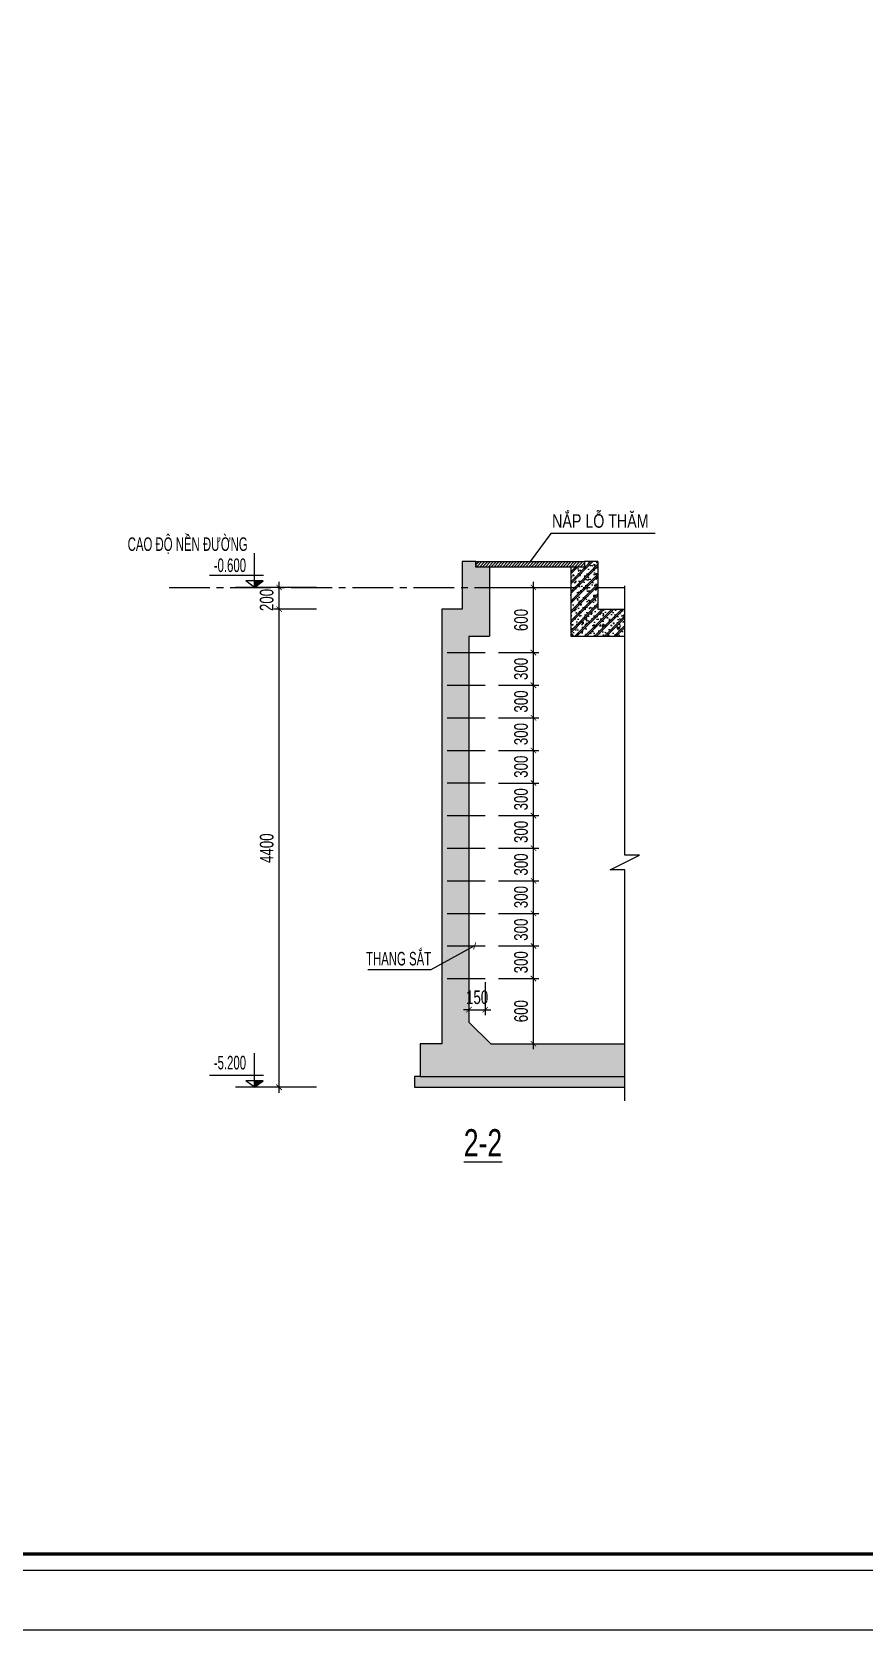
# Model space of a CAD drawing. Header units: millimetres. Extents: x -743195 to -406795, y -426565 to -367165.
# Drawn here: x -615119 to -599798, y -426565 to -397150 of the extents above; entities that cross this region are included whole.
import ezdxf
from ezdxf.enums import TextEntityAlignment as Align

# ---------------------------------------------------------------- set-up
doc = ezdxf.new("R2010")
doc.units = ezdxf.units.MM
doc.header["$LTSCALE"] = 1000
doc.header["$MEASUREMENT"] = 0
doc.linetypes.add('CENTER2', pattern=[1.125, 0.75, -0.125, 0.125, -0.125])
for name, color, linetype in [('CDC-KHUNGTEN', 7, 'Continuous'), ('CDC.01.AXIS', 160, 'CENTER2'), ('CDC.02.DIM', 1, 'Continuous'), ('CDC.03.BORDER', 3, 'Continuous'), ('CDC.06.TEXT', 2, 'Continuous'), ('CDC.10.HATCH', 251, 'Continuous'), ('CDC.16.BIGTEXT', 6, 'Continuous'), ('CHI', 1, 'Continuous'), ('DIM', 1, 'Continuous'), ('KCS_CHI', 1, 'Continuous'), ('KCS_HATCH', 8, 'Continuous'), ('STEEL', 4, 'Continuous')]:
    doc.layers.add(name, color=color, linetype=linetype)
doc.styles.add('ARIAL', font='arial.ttf', dxfattribs={"width": 0.7})
doc.styles.add('KCS_SMTEXT', font='arial.ttf', dxfattribs={"width": 0.7})
doc.dimstyles.new('1.50 HHT', dxfattribs={"dimscale": 100, "dimtxt": 2.5, "dimasz": 1, "dimexe": 1, "dimexo": 0, "dimgap": 1, "dimtad": 1, "dimdec": 0, "dimlfac": 0.5, "dimdsep": 46, "dimtxsty": 'ARIAL', "dimblk": 'ARCHTICK', "dimcen": 1, "dimdle": 1, "dimclrd": 1, "dimclre": 1, "dimclrt": 2, "dimadec": 0, "dimazin": 0, "dimtfac": 0.00072, "dimtdec": 0, "dimtix": 1, "dimtmove": 2, "dimatfit": 3, "dimldrblk": 'ARCHTICK', "dimfxl": 7, "dimtolj": 1, "dimarcsym": 1})

# ---------------------------------------------------------------- blocks, each defined once
blk = doc.blocks.new('KHUNG A1')
at = {"layer": 'CDC-KHUNGTEN', "color": 8}
blk.add_lwpolyline([(10368.18, 709.17), (10447.22, 709.17), (10447.22, 1281.17), (9647.22, 1281.17), (9647.22, 709.17), (10368.18, 709.17)], dxfattribs=at)
at = {"layer": 'CDC-KHUNGTEN', "color": 255, "lineweight": 60}
blk.add_lwpolyline([(10366.22, 712.17), (10366.22, 1278.17), (9650.22, 1278.17), (9650.22, 712.17), (10366.22, 712.17)], close=True, dxfattribs=at)
at = {"layer": 'Defpoints', "color": 1, "ltscale": 0.2}
blk.add_lwpolyline([(9617.22, 698.17), (9617.22, 1292.17), (10458.22, 1292.17), (10458.22, 698.17), (9617.22, 698.17)], close=True, dxfattribs=at)
blk = doc.blocks.new('CAODO')
at = {"layer": 'KCS_HATCH'}
blk.add_hatch(color=256, dxfattribs=at).paths.add_polyline_path([(-3269.7, 14651), (-3309.7, 14651), (-3269.7, 14621)])
at = {"layer": 'CHI'}
for q in [(-3309.7, 14651), (-3229.7, 14651)]:
    blk.add_line((-3269.7, 14621), q, dxfattribs=at)
at = {"layer": 'DIM'}
for p, q in [((-3309.7, 14651), (-3229.7, 14651)), ((-3269.7, 14621), (-3269.7, 14651)), ((-3357.2, 14621), (-3182.2, 14621))]:
    blk.add_line(p, q, dxfattribs=at)
at = {"layer": 'KCS_CHI'}
for p, q in [((-3269.7, 14621), (-3269.7, 14778.1)), ((-3310.2, 14675.4), (-3062.5, 14675.4))]:
    blk.add_line(p, q, dxfattribs=at)
blk = doc.blocks.new('_ArchTick')
at = {"color": 0, "linetype": 'ByBlock', "const_width": 0.15}
blk.add_lwpolyline([(-0.5, -0.5), (0.5, 0.5)], dxfattribs=at)
blk = doc.blocks.new('*D429')
at = {"layer": 'CDC.02.DIM', "color": 1, "linetype": 'Continuous', "lineweight": -2, "transparency": 16777216}
for p, q in [((-610568, -416674), (-610568, -407674)), ((-609882, -407774), (-610668, -407774)), ((-609882, -416574), (-610668, -416574))]:
    blk.add_line(p, q, dxfattribs=at)
at = {"layer": 'Defpoints', "color": 0, "transparency": 16777216}
for p in [(-610568, -407774), (-609882, -407774), (-609882, -416574)]:
    blk.add_point(p, dxfattribs=at)
at = {"layer": 'CDC.02.DIM', "color": 1, "lineweight": -2, "transparency": 16777216, "xscale": 100, "yscale": 100, "zscale": 100}
for p, rotation in [((-610568, -407774), 90), ((-610568, -416574), 270)]:
    blk.add_blockref('_ArchTick', p, dxfattribs=dict(at, rotation=rotation))
at = {"layer": 'CDC.02.DIM', "color": 2, "transparency": 16777216, "insert": (-610796, -412174), "char_height": 250, "attachment_point": 5, "rotation": 90, "style": 'ARIAL'}
blk.add_mtext('\\A1;4400', dxfattribs=at)
blk = doc.blocks.new('*D430')
at = {"layer": 'CDC.02.DIM', "color": 1, "linetype": 'Continuous', "lineweight": -2, "transparency": 16777216}
for p, q in [((-609882, -407374), (-610668, -407374)), ((-610568, -407874), (-610568, -407274)), ((-609882, -407774), (-610668, -407774))]:
    blk.add_line(p, q, dxfattribs=at)
at = {"layer": 'Defpoints', "color": 0, "transparency": 16777216}
for p in [(-610568, -407374), (-609882, -407374), (-609882, -407774)]:
    blk.add_point(p, dxfattribs=at)
at = {"layer": 'CDC.02.DIM', "color": 1, "lineweight": -2, "transparency": 16777216, "xscale": 100, "yscale": 100, "zscale": 100}
for p, rotation in [((-610568, -407374), 90), ((-610568, -407774), 270)]:
    blk.add_blockref('_ArchTick', p, dxfattribs=dict(at, rotation=rotation))
at = {"layer": 'CDC.02.DIM', "color": 2, "transparency": 16777216, "insert": (-610796, -407605), "char_height": 250, "attachment_point": 5, "rotation": 90, "style": 'ARIAL'}
blk.add_mtext('\\A1;200', dxfattribs=at)
blk = doc.blocks.new('*U431')
at = {"layer": 'STEEL'}
blk.add_line((-351, 0), (351, 0), dxfattribs=at)
blk = doc.blocks.new('*U432')
at = {"layer": 'CDC.03.BORDER', "color": 0, "linetype": 'ByBlock', "lineweight": -2, "transparency": 16777216}
for p in [(0, 6000), (0, 5400), (0, 4800), (0, 4200), (0, 3600), (0, 3000), (0, 2400), (0, 1800), (0, 1200), (0, 600), (0, 0)]:
    blk.add_blockref('*U431', p, dxfattribs=at)
blk = doc.blocks.new('*D433')
at = {"layer": 'CDC.03.BORDER', "color": 1, "linetype": 'Continuous', "lineweight": -2, "transparency": 16777216}
for p, q in [((-606531, -414574), (-605785, -414574)), ((-605885, -415874), (-605885, -414474)), ((-606531, -415774), (-605785, -415774))]:
    blk.add_line(p, q, dxfattribs=at)
at = {"layer": 'Defpoints', "color": 0, "transparency": 16777216}
for p in [(-606531, -414574), (-605885, -414574), (-606531, -415774)]:
    blk.add_point(p, dxfattribs=at)
at = {"layer": 'CDC.03.BORDER', "color": 1, "lineweight": -2, "transparency": 16777216, "xscale": 100, "yscale": 100, "zscale": 100}
for p, rotation in [((-605885, -414574), 90), ((-605885, -415774), 270)]:
    blk.add_blockref('_ArchTick', p, dxfattribs=dict(at, rotation=rotation))
at = {"layer": 'CDC.03.BORDER', "color": 2, "transparency": 16777216, "insert": (-606112, -415174), "char_height": 250, "attachment_point": 5, "rotation": 90, "style": 'ARIAL'}
blk.add_mtext('\\A1;600', dxfattribs=at)
blk = doc.blocks.new('*D434')
at = {"layer": 'CDC.03.BORDER', "color": 1, "linetype": 'Continuous', "lineweight": -2, "transparency": 16777216}
for p, q in [((-605885, -414674), (-605885, -413874)), ((-606531, -413974), (-605785, -413974)), ((-606531, -414574), (-605785, -414574))]:
    blk.add_line(p, q, dxfattribs=at)
at = {"layer": 'Defpoints', "color": 0, "transparency": 16777216}
for p in [(-606531, -413974), (-605885, -413974), (-606531, -414574)]:
    blk.add_point(p, dxfattribs=at)
at = {"layer": 'CDC.03.BORDER', "color": 1, "lineweight": -2, "transparency": 16777216, "xscale": 100, "yscale": 100, "zscale": 100}
for p, rotation in [((-605885, -413974), 90), ((-605885, -414574), 270)]:
    blk.add_blockref('_ArchTick', p, dxfattribs=dict(at, rotation=rotation))
at = {"layer": 'CDC.03.BORDER', "color": 2, "transparency": 16777216, "insert": (-606113, -414274), "char_height": 250, "attachment_point": 5, "rotation": 90, "style": 'ARIAL'}
blk.add_mtext('\\A1;300', dxfattribs=at)
blk = doc.blocks.new('*D435')
at = {"layer": 'CDC.03.BORDER', "color": 1, "linetype": 'Continuous', "lineweight": -2, "transparency": 16777216}
for p, q in [((-605885, -414074), (-605885, -413274)), ((-606531, -413374), (-605785, -413374)), ((-606531, -413974), (-605785, -413974))]:
    blk.add_line(p, q, dxfattribs=at)
at = {"layer": 'Defpoints', "color": 0, "transparency": 16777216}
for p in [(-606531, -413374), (-605885, -413374), (-606531, -413974)]:
    blk.add_point(p, dxfattribs=at)
at = {"layer": 'CDC.03.BORDER', "color": 1, "lineweight": -2, "transparency": 16777216, "xscale": 100, "yscale": 100, "zscale": 100}
for p, rotation in [((-605885, -413374), 90), ((-605885, -413974), 270)]:
    blk.add_blockref('_ArchTick', p, dxfattribs=dict(at, rotation=rotation))
at = {"layer": 'CDC.03.BORDER', "color": 2, "transparency": 16777216, "insert": (-606113, -413674), "char_height": 250, "attachment_point": 5, "rotation": 90, "style": 'ARIAL'}
blk.add_mtext('\\A1;300', dxfattribs=at)
blk = doc.blocks.new('*D436')
at = {"layer": 'CDC.03.BORDER', "color": 1, "linetype": 'Continuous', "lineweight": -2, "transparency": 16777216}
for p, q in [((-605885, -413474), (-605885, -412674)), ((-606531, -412774), (-605785, -412774)), ((-606531, -413374), (-605785, -413374))]:
    blk.add_line(p, q, dxfattribs=at)
at = {"layer": 'Defpoints', "color": 0, "transparency": 16777216}
for p in [(-606531, -412774), (-605885, -412774), (-606531, -413374)]:
    blk.add_point(p, dxfattribs=at)
at = {"layer": 'CDC.03.BORDER', "color": 1, "lineweight": -2, "transparency": 16777216, "xscale": 100, "yscale": 100, "zscale": 100}
for p, rotation in [((-605885, -412774), 90), ((-605885, -413374), 270)]:
    blk.add_blockref('_ArchTick', p, dxfattribs=dict(at, rotation=rotation))
at = {"layer": 'CDC.03.BORDER', "color": 2, "transparency": 16777216, "insert": (-606113, -413074), "char_height": 250, "attachment_point": 5, "rotation": 90, "style": 'ARIAL'}
blk.add_mtext('\\A1;300', dxfattribs=at)
blk = doc.blocks.new('*D437')
at = {"layer": 'CDC.03.BORDER', "color": 1, "linetype": 'Continuous', "lineweight": -2, "transparency": 16777216}
for p, q in [((-605885, -412874), (-605885, -412074)), ((-606531, -412174), (-605785, -412174)), ((-606531, -412774), (-605785, -412774))]:
    blk.add_line(p, q, dxfattribs=at)
at = {"layer": 'Defpoints', "color": 0, "transparency": 16777216}
for p in [(-606531, -412174), (-605885, -412174), (-606531, -412774)]:
    blk.add_point(p, dxfattribs=at)
at = {"layer": 'CDC.03.BORDER', "color": 1, "lineweight": -2, "transparency": 16777216, "xscale": 100, "yscale": 100, "zscale": 100}
for p, rotation in [((-605885, -412174), 90), ((-605885, -412774), 270)]:
    blk.add_blockref('_ArchTick', p, dxfattribs=dict(at, rotation=rotation))
at = {"layer": 'CDC.03.BORDER', "color": 2, "transparency": 16777216, "insert": (-606113, -412474), "char_height": 250, "attachment_point": 5, "rotation": 90, "style": 'ARIAL'}
blk.add_mtext('\\A1;300', dxfattribs=at)
blk = doc.blocks.new('*D438')
at = {"layer": 'CDC.03.BORDER', "color": 1, "linetype": 'Continuous', "lineweight": -2, "transparency": 16777216}
for p, q in [((-605885, -412274), (-605885, -411474)), ((-606531, -411574), (-605785, -411574)), ((-606531, -412174), (-605785, -412174))]:
    blk.add_line(p, q, dxfattribs=at)
at = {"layer": 'Defpoints', "color": 0, "transparency": 16777216}
for p in [(-606531, -411574), (-605885, -411574), (-606531, -412174)]:
    blk.add_point(p, dxfattribs=at)
at = {"layer": 'CDC.03.BORDER', "color": 1, "lineweight": -2, "transparency": 16777216, "xscale": 100, "yscale": 100, "zscale": 100}
for p, rotation in [((-605885, -411574), 90), ((-605885, -412174), 270)]:
    blk.add_blockref('_ArchTick', p, dxfattribs=dict(at, rotation=rotation))
at = {"layer": 'CDC.03.BORDER', "color": 2, "transparency": 16777216, "insert": (-606113, -411874), "char_height": 250, "attachment_point": 5, "rotation": 90, "style": 'ARIAL'}
blk.add_mtext('\\A1;300', dxfattribs=at)
blk = doc.blocks.new('*D439')
at = {"layer": 'CDC.03.BORDER', "color": 1, "linetype": 'Continuous', "lineweight": -2, "transparency": 16777216}
for p, q in [((-605885, -411674), (-605885, -410874)), ((-606531, -410974), (-605785, -410974)), ((-606531, -411574), (-605785, -411574))]:
    blk.add_line(p, q, dxfattribs=at)
at = {"layer": 'Defpoints', "color": 0, "transparency": 16777216}
for p in [(-606531, -410974), (-605885, -410974), (-606531, -411574)]:
    blk.add_point(p, dxfattribs=at)
at = {"layer": 'CDC.03.BORDER', "color": 1, "lineweight": -2, "transparency": 16777216, "xscale": 100, "yscale": 100, "zscale": 100}
for p, rotation in [((-605885, -410974), 90), ((-605885, -411574), 270)]:
    blk.add_blockref('_ArchTick', p, dxfattribs=dict(at, rotation=rotation))
at = {"layer": 'CDC.03.BORDER', "color": 2, "transparency": 16777216, "insert": (-606113, -411274), "char_height": 250, "attachment_point": 5, "rotation": 90, "style": 'ARIAL'}
blk.add_mtext('\\A1;300', dxfattribs=at)
blk = doc.blocks.new('*D440')
at = {"layer": 'CDC.03.BORDER', "color": 1, "linetype": 'Continuous', "lineweight": -2, "transparency": 16777216}
for p, q in [((-605885, -411074), (-605885, -410274)), ((-606531, -410374), (-605785, -410374)), ((-606531, -410974), (-605785, -410974))]:
    blk.add_line(p, q, dxfattribs=at)
at = {"layer": 'Defpoints', "color": 0, "transparency": 16777216}
for p in [(-606531, -410374), (-605885, -410374), (-606531, -410974)]:
    blk.add_point(p, dxfattribs=at)
at = {"layer": 'CDC.03.BORDER', "color": 1, "lineweight": -2, "transparency": 16777216, "xscale": 100, "yscale": 100, "zscale": 100}
for p, rotation in [((-605885, -410374), 90), ((-605885, -410974), 270)]:
    blk.add_blockref('_ArchTick', p, dxfattribs=dict(at, rotation=rotation))
at = {"layer": 'CDC.03.BORDER', "color": 2, "transparency": 16777216, "insert": (-606113, -410674), "char_height": 250, "attachment_point": 5, "rotation": 90, "style": 'ARIAL'}
blk.add_mtext('\\A1;300', dxfattribs=at)
blk = doc.blocks.new('*D441')
at = {"layer": 'CDC.03.BORDER', "color": 1, "linetype": 'Continuous', "lineweight": -2, "transparency": 16777216}
for p, q in [((-605885, -410474), (-605885, -409674)), ((-606531, -409774), (-605785, -409774)), ((-606531, -410374), (-605785, -410374))]:
    blk.add_line(p, q, dxfattribs=at)
at = {"layer": 'Defpoints', "color": 0, "transparency": 16777216}
for p in [(-606531, -409774), (-605885, -409774), (-606531, -410374)]:
    blk.add_point(p, dxfattribs=at)
at = {"layer": 'CDC.03.BORDER', "color": 1, "lineweight": -2, "transparency": 16777216, "xscale": 100, "yscale": 100, "zscale": 100}
for p, rotation in [((-605885, -409774), 90), ((-605885, -410374), 270)]:
    blk.add_blockref('_ArchTick', p, dxfattribs=dict(at, rotation=rotation))
at = {"layer": 'CDC.03.BORDER', "color": 2, "transparency": 16777216, "insert": (-606113, -410074), "char_height": 250, "attachment_point": 5, "rotation": 90, "style": 'ARIAL'}
blk.add_mtext('\\A1;300', dxfattribs=at)
blk = doc.blocks.new('*D442')
at = {"layer": 'CDC.03.BORDER', "color": 1, "linetype": 'Continuous', "lineweight": -2, "transparency": 16777216}
for p, q in [((-605885, -409874), (-605885, -409074)), ((-606531, -409174), (-605785, -409174)), ((-606531, -409774), (-605785, -409774))]:
    blk.add_line(p, q, dxfattribs=at)
at = {"layer": 'Defpoints', "color": 0, "transparency": 16777216}
for p in [(-606531, -409174), (-605885, -409174), (-606531, -409774)]:
    blk.add_point(p, dxfattribs=at)
at = {"layer": 'CDC.03.BORDER', "color": 1, "lineweight": -2, "transparency": 16777216, "xscale": 100, "yscale": 100, "zscale": 100}
for p, rotation in [((-605885, -409174), 90), ((-605885, -409774), 270)]:
    blk.add_blockref('_ArchTick', p, dxfattribs=dict(at, rotation=rotation))
at = {"layer": 'CDC.03.BORDER', "color": 2, "transparency": 16777216, "insert": (-606113, -409474), "char_height": 250, "attachment_point": 5, "rotation": 90, "style": 'ARIAL'}
blk.add_mtext('\\A1;300', dxfattribs=at)
blk = doc.blocks.new('*D443')
at = {"layer": 'CDC.03.BORDER', "color": 1, "linetype": 'Continuous', "lineweight": -2, "transparency": 16777216}
for p, q in [((-606531, -408574), (-605785, -408574)), ((-605885, -409274), (-605885, -408474)), ((-606531, -409174), (-605785, -409174))]:
    blk.add_line(p, q, dxfattribs=at)
at = {"layer": 'Defpoints', "color": 0, "transparency": 16777216}
for p in [(-606531, -408574), (-605885, -408574), (-606531, -409174)]:
    blk.add_point(p, dxfattribs=at)
at = {"layer": 'CDC.03.BORDER', "color": 1, "lineweight": -2, "transparency": 16777216, "xscale": 100, "yscale": 100, "zscale": 100}
for p, rotation in [((-605885, -408574), 90), ((-605885, -409174), 270)]:
    blk.add_blockref('_ArchTick', p, dxfattribs=dict(at, rotation=rotation))
at = {"layer": 'CDC.03.BORDER', "color": 2, "transparency": 16777216, "insert": (-606113, -408874), "char_height": 250, "attachment_point": 5, "rotation": 90, "style": 'ARIAL'}
blk.add_mtext('\\A1;300', dxfattribs=at)
blk = doc.blocks.new('*D444')
at = {"layer": 'CDC.03.BORDER', "color": 1, "linetype": 'Continuous', "lineweight": -2, "transparency": 16777216}
for p, q in [((-606531, -407374), (-605785, -407374)), ((-605885, -408674), (-605885, -407274)), ((-606531, -408574), (-605785, -408574))]:
    blk.add_line(p, q, dxfattribs=at)
at = {"layer": 'Defpoints', "color": 0, "transparency": 16777216}
for p in [(-606531, -407374), (-605885, -407374), (-606531, -408574)]:
    blk.add_point(p, dxfattribs=at)
at = {"layer": 'CDC.03.BORDER', "color": 1, "lineweight": -2, "transparency": 16777216, "xscale": 100, "yscale": 100, "zscale": 100}
for p, rotation in [((-605885, -407374), 90), ((-605885, -408574), 270)]:
    blk.add_blockref('_ArchTick', p, dxfattribs=dict(at, rotation=rotation))
at = {"layer": 'CDC.03.BORDER', "color": 2, "transparency": 16777216, "insert": (-606112, -407974), "char_height": 250, "attachment_point": 5, "rotation": 90, "style": 'ARIAL'}
blk.add_mtext('\\A1;600', dxfattribs=at)
blk = doc.blocks.new('*D445')
at = {"layer": 'CDC.03.BORDER', "color": 1, "linetype": 'Continuous', "lineweight": -2, "transparency": 16777216}
for p, q in [((-607072, -414641), (-607072, -415247)), ((-606772, -414641), (-606772, -415247)), ((-607072, -415147), (-607172, -415147)), ((-607072, -415147), (-606772, -415147)), ((-606772, -415147), (-606672, -415147))]:
    blk.add_line(p, q, dxfattribs=at)
at = {"layer": 'Defpoints', "color": 0, "transparency": 16777216}
for p in [(-607072, -414641), (-606772, -414641), (-606772, -415147)]:
    blk.add_point(p, dxfattribs=at)
at = {"layer": 'CDC.03.BORDER', "color": 1, "lineweight": -2, "transparency": 16777216, "xscale": 100, "yscale": 100, "zscale": 100}
blk.add_blockref('_ArchTick', (-607072, -415147), dxfattribs=at)
at = {"layer": 'CDC.03.BORDER', "color": 1, "lineweight": -2, "transparency": 16777216, "xscale": 100, "yscale": 100, "zscale": 100, "rotation": 180}
blk.add_blockref('_ArchTick', (-606772, -415147), dxfattribs=at)
at = {"layer": 'CDC.03.BORDER', "color": 2, "transparency": 16777216, "insert": (-606922, -414919), "char_height": 250, "attachment_point": 5, "style": 'ARIAL'}
blk.add_mtext('\\A1;150', dxfattribs=at)

msp = doc.modelspace()

# ---------------------------------------------------------------- hatches: boundary and pattern name
at = {"layer": 'CDC.10.HATCH'}
h = msp.add_hatch(dxfattribs=at)
h.set_pattern_fill('CHAU-02', color=256, scale=30, style=0, pattern_type=2)
h.set_pattern_definition([(50, (73464.76, -36880.71), (215.178055, -18.82564), [22.5, -247.5]), (355, (73464.76, -36880.7), (-41.6254, 225.65764), [18, -198]), (100.4514, (73482.7, -36882.28), (173.552815, 206.83186), [19.12206, -210.342634]), (46.1842, (73464.76, -36820.7), (320.172315, -49.6557), [33.75, -371.25]), (96.6356, (73491.44, -36824.85), (280.39881, 292.23536), [28.68309, -315.5139]), (351.1842, (73464.76, -36820.7), (280.39858, 292.23558), [27, -297]), (21, (73494.76, -36835.71), (179.072116, -120.785667), [22.5, -247.5]), (226, (73494.76, -36835.7), (201.564637, -109.66194), [18, -198]), (71.4514, (73509.69, -36845.78), (252.06679, 96.75915), [19.12206, -210.342634]), (67.5, (73464.76, -36880.71), (-46.774855, 88.3123386), [0, -195.6, 0, -201, 0, -198.75]), (4.5, (73464.76, -36880.71), (85.005277, 114.030957), [0, -114.6, 0, -191.1, 0, -75.75]), (327.5, (73397.86, -36880.71), (160.146731, -6.7664615), [0, -75, 0, -234, 0, -310.5]), (317.5, (73367.86, -36880.71), (174.95585, 30.031495), [0, -97.5, 0, -155.4, 0, -220.5]), (315, (73464.76, -36880.71), (90.156115, 90.156115), []), (315, (73464.76, -36843.96), (90.156115, 90.156115), [])])
h.paths.add_polyline_path([(-606947.2, -406998.9), (-606947.2, -406898.9), (-607197.2, -406898.9), (-607197.2, -407773.9), (-607572.2, -407773.9), (-607572.2, -415773.9), (-607972.2, -415773.9), (-607972.2, -416373.9), (-604202, -416373.9), (-604202, -415773.9), (-606672.2, -415773.9), (-607072.2, -415373.9), (-607072.2, -408273.9), (-606697.2, -408273.9), (-606697.2, -406998.9)])
h = msp.add_hatch(dxfattribs=at)
h.set_pattern_fill('ANSI31', color=256, scale=300)
h.paths.add_polyline_path([(-606947.2, -406898.9), (-604947.2, -406898.9), (-604947.2, -406998.9), (-606947.2, -406998.9)])
h = msp.add_hatch(dxfattribs=at)
h.set_pattern_fill('BT-01', color=256, scale=30, style=0, pattern_type=2)
h.set_pattern_definition([(50, (7210.96, 23708.72), (215.178055, -18.82564), [22.5, -247.5]), (355, (7210.96, 23708.72), (-41.6254, 225.65764), [18, -198]), (100.4514, (7228.89, 23707.15), (173.552815, 206.83186), [19.12206, -210.342634]), (46.1842, (7210.96, 23768.72), (320.17231, -49.6557), [33.75, -371.25]), (96.6356, (7237.64, 23764.58), (280.39881, 292.23536), [28.68309, -315.5139]), (351.1842, (7210.96, 23768.7), (280.39858, 292.23558), [27, -297]), (21, (7240.96, 23753.72), (179.072116, -120.785667), [22.5, -247.5]), (326, (7240.96, 23753.72), (72.9946, 217.545014), [18, -198]), (71.4514, (7255.88, 23743.65), (252.06679, 96.75915), [19.12206, -210.342634]), (37.5, (7210.955, 23708.715), (3.6479566, 99.868156), [0, -195.6, 0, -201, 0, -198.75]), (7.5, (7210.96, 23708.72), (78.920861, 118.323514), [0, -114.6, 0, -191.1, 0, -75.75]), (327.5, (7144.055, 23708.715), (160.146731, -6.7664615), [0, -75, 0, -234, 0, -310.5]), (317.5, (7114.06, 23708.72), (174.95585, 30.031495), [0, -97.5, 0, -155.4, 0, -220.5]), (45, (7210.96, 23708.72), (-90.156115, 90.156115), []), (45, (7210.96, 23745.47), (-90.156115, 90.156115), [])])
h.paths.add_polyline_path([(-604697.2, -407773.9), (-604697.2, -406898.9), (-604947.2, -406898.9), (-604947.2, -406998.9), (-605197.2, -406998.9), (-605197.2, -408273.9), (-604202, -408273.9), (-604202, -407773.9)])
h = msp.add_hatch(dxfattribs=at)
h.set_pattern_fill('AR-CONC', color=256, scale=20)
h.set_pattern_definition([(50, (-559426.93, -448438.14), (143.45204, -12.55043), [15, -165]), (355, (-559426.93, -448438.14), (-27.75027, 150.43843), [12, -132]), (100.4514, (-559414.97, -448439.18), (115.70188, 137.8879), [12.74804, -140.22842]), (46.1842, (-559426.93, -448398.14), (213.4482, -33.1038), [22.5, -247.5]), (96.6356, (-559409.14, -448400.9), (186.93254, 194.8236), [19.12206, -210.3426]), (351.1842, (-559426.93, -448398.14), (186.9324, 194.8237), [18, -198]), (21, (-559406.93, -448408.14), (119.3814, -80.52378), [15, -165]), (326, (-559406.93, -448408.14), (48.66307, 145.03), [12, -132]), (71.4514, (-559396.98, -448414.85), (168.04453, 64.5061), [12.74804, -140.22842]), (37.5, (-559426.93, -448438.14), (2.43197, 66.57877), [0, -130.4, 0, -134, 0, -132.5]), (7.5, (-559426.93, -448438.14), (52.61391, 78.88234), [0, -76.4, 0, -127.4, 0, -50.5]), (327.5, (-559471.53, -448438.14), (106.764487, -4.510974), [0, -50, 0, -156, 0, -207]), (317.5, (-559491.53, -448438.14), (116.63723, 20.021), [0, -65, 0, -103.6, 0, -147])])
h.paths.add_polyline_path([(-604202, -416573.9), (-604202, -416373.9), (-607972.2, -416373.9), (-608072.2, -416373.9), (-608072.2, -416573.9), (-607972.2, -416573.9)])

# ---------------------------------------------------------------- linework, layer by layer
at = {"layer": 'CDC.01.AXIS'}
msp.add_line((-612593.2, -407373.9), (-604202, -407373.9), dxfattribs=at)
at = {"layer": 'CDC.02.DIM'}
msp.add_lwpolyline([(-606947.2, -406898.9), (-604947.2, -406898.9), (-604947.2, -406998.9), (-606947.2, -406998.9)], close=True, dxfattribs=at)
at = {"layer": 'CDC.03.BORDER'}
for p, q in [((-607197.2, -406898.9), (-607197.2, -407773.9)), ((-606947.2, -406898.9), (-607197.2, -406898.9)), ((-606947.2, -406898.9), (-606947.2, -406998.9)), ((-606697.2, -406998.9), (-606947.2, -406998.9)), ((-606697.2, -406998.9), (-606697.2, -408273.9)), ((-605197.2, -406998.9), (-605197.2, -408273.9)), ((-604947.2, -406998.9), (-605197.2, -406998.9)), ((-604947.2, -406898.9), (-604947.2, -406998.9)), ((-604697.2, -406898.9), (-604947.2, -406898.9)), ((-604697.2, -406898.9), (-604697.2, -407773.9)), ((-604697.2, -407773.9), (-604202, -407773.9)), ((-607072.2, -408273.9), (-606697.2, -408273.9)), ((-607072.2, -408273.9), (-607072.2, -415373.9)), ((-605197.2, -408273.9), (-604202, -408273.9)), ((-607072.2, -415373.9), (-606672.2, -415773.9)), ((-606672.2, -415773.9), (-604202, -415773.9)), ((-607972.2, -416373.9), (-608072.2, -416373.9)), ((-608072.2, -416373.9), (-608072.2, -416573.9)), ((-608072.2, -416573.9), (-604202, -416573.9))]:
    msp.add_line(p, q, dxfattribs=at)
msp.add_lwpolyline([(-607197.2, -407773.9), (-607572.2, -407773.9), (-607572.2, -415773.9), (-607972.2, -415773.9), (-607972.2, -416373.9), (-604202, -416373.9)], dxfattribs=at)
at = {"layer": 'KCS_CHI'}
for points in [[(-603646, -406382.2), (-605562.7, -406382.2), (-605947.2, -406898.9)], [(-604202, -416823.9), (-604202, -412574.8), (-604471.7, -412574.8), (-603932.4, -412305.2), (-604202, -412305.2), (-604202, -407345.7)]]:
    msp.add_lwpolyline(points, dxfattribs=at)

# ---------------------------------------------------------------- block references
at = {"xscale": 100, "yscale": 100, "zscale": 100}
msp.add_blockref('KHUNG A1', (-1620817.3, -496382.7), dxfattribs=at)
at = {"layer": 'CDC.03.BORDER'}
msp.add_blockref('*U432', (-607123.6, -414573.9), dxfattribs=at)
at = {"layer": 'KCS_CHI', "xscale": -4, "yscale": 4, "zscale": 4}
for p in [(-624097.2, -465858), (-624097.2, -475058)]:
    msp.add_blockref('CAODO', p, dxfattribs=at)

# ---------------------------------------------------------------- texts
at = {"layer": 'CDC.06.TEXT', "color": 3, "style": 'KCS_SMTEXT', "width": 0.75}
msp.add_text('NẮP LỖ THĂM', height=250, dxfattribs=at).set_placement((-605540.8, -406275.7))
at = {"layer": 'CDC.06.TEXT', "style": 'KCS_SMTEXT', "width": 0.6}
for s, p in [('CAO ĐỘ NỀN ĐƯỜNG', (-612251.3, -406702.3)), ('-0.600', (-611473.7, -407090.3)), ('THANG SẮT', (-608367.8, -414332.4)), ('-5.200', (-611473.7, -416246.1))]:
    msp.add_text(s, height=250, dxfattribs=at).set_placement(p, align=Align.CENTER)
at = {"layer": 'CDC.16.BIGTEXT', "style": 'KCS_SMTEXT', "width": 0.7}
msp.add_text('%%U2-2', height=500, dxfattribs=at).set_placement((-606814.7, -417845.9), align=Align.CENTER)

# ---------------------------------------------------------------- dimensions: what is measured, and where the dimension line sits
at = {"layer": 'CDC.02.DIM'}
dim = msp.add_linear_dim(base=(-610568.3, -407373.9), p1=(-609882, -407773.9), p2=(-609882, -407373.9), angle=90, dimstyle='1.50 HHT', dxfattribs=at)
dim.commit()
dim.dimension.update_dxf_attribs({"geometry": '*D430', "text_midpoint": (-610796, -407605.3), "dimtype": 160})
dim = msp.add_linear_dim(base=(-610568.3, -407773.9), p1=(-609882, -416573.9), p2=(-609882, -407773.9), angle=90, dimstyle='1.50 HHT', dxfattribs=at)
dim.commit()
dim.dimension.update_dxf_attribs({"geometry": '*D429', "text_midpoint": (-610796, -412173.9)})
at = {"layer": 'CDC.03.BORDER'}
for base, p1, p2, picture, middle in [((-605884.8, -407373.9), (-606530.6, -408573.9), (-606530.6, -407373.9), '*D444', (-606112.5, -407973.9)), ((-605884.8, -408573.9), (-606530.6, -409173.9), (-606530.6, -408573.9), '*D443', (-606112.6, -408873.9)), ((-605884.8, -409173.9), (-606530.6, -409773.9), (-606530.6, -409173.9), '*D442', (-606112.6, -409473.9)), ((-605884.8, -409773.9), (-606530.6, -410373.9), (-606530.6, -409773.9), '*D441', (-606112.6, -410073.9)), ((-605884.8, -410373.9), (-606530.6, -410973.9), (-606530.6, -410373.9), '*D440', (-606112.6, -410673.9)), ((-605884.8, -410973.9), (-606530.6, -411573.9), (-606530.6, -410973.9), '*D439', (-606112.6, -411273.9)), ((-605884.8, -411573.9), (-606530.6, -412173.9), (-606530.6, -411573.9), '*D438', (-606112.6, -411873.9)), ((-605884.8, -412173.9), (-606530.6, -412773.9), (-606530.6, -412173.9), '*D437', (-606112.6, -412473.9)), ((-605884.8, -412773.9), (-606530.6, -413373.9), (-606530.6, -412773.9), '*D436', (-606112.6, -413073.9)), ((-605884.8, -413373.9), (-606530.6, -413973.9), (-606530.6, -413373.9), '*D435', (-606112.6, -413673.9)), ((-605884.8, -413973.9), (-606530.6, -414573.9), (-606530.6, -413973.9), '*D434', (-606112.6, -414273.9)), ((-605884.8, -414573.9), (-606530.6, -415773.9), (-606530.6, -414573.9), '*D433', (-606112.5, -415173.9))]:
    dim = msp.add_linear_dim(base=base, p1=p1, p2=p2, angle=90, dimstyle='1.50 HHT', dxfattribs=at)
    dim.commit()
    dim.dimension.update_dxf_attribs({"geometry": picture, "text_midpoint": middle})
dim = msp.add_linear_dim(base=(-606772.2, -415146.6), p1=(-607072.2, -414641.3), p2=(-606772.2, -414641.3), dimstyle='1.50 HHT', dxfattribs=at)
dim.commit()
dim.dimension.update_dxf_attribs({"geometry": '*D445', "text_midpoint": (-606922.2, -414919)})

# ---------------------------------------------------------------- leaders
msp.add_leader([(-606967.7, -413973.9), (-607771.7, -414412.1), (-608936.4, -414412.1)], dimstyle='1.50 HHT', override={"dimgap": 1, "dimtad": 0}, dxfattribs=at)

doc.saveas('drawing.dxf')
